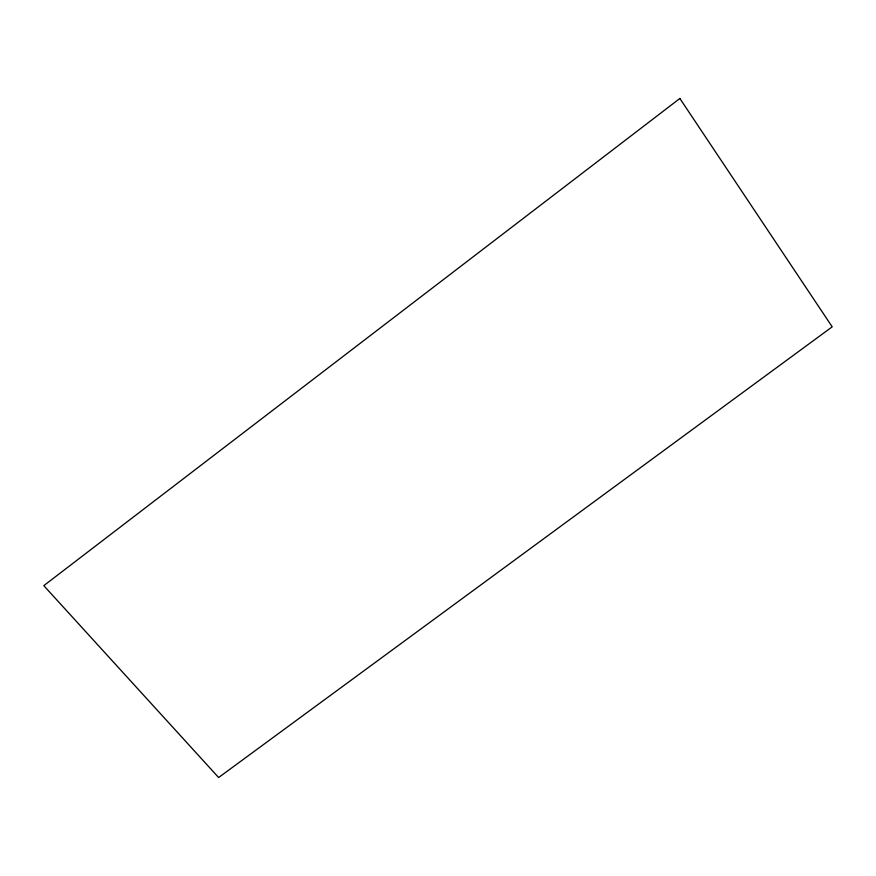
<?xml version="1.0" encoding="UTF-8"?>
<svg xmlns="http://www.w3.org/2000/svg" width="876" height="876" viewBox="0 0 876 876"><rect width="100%" height="100%" fill="white"/><g stroke="black" fill="none" stroke-linecap="round" stroke-linejoin="round"><path stroke-width="1.31" d="M679.864 98.473L43.8 585.65L218.628 777.527L832.2 326.836L679.864 98.473"/></g></svg>
